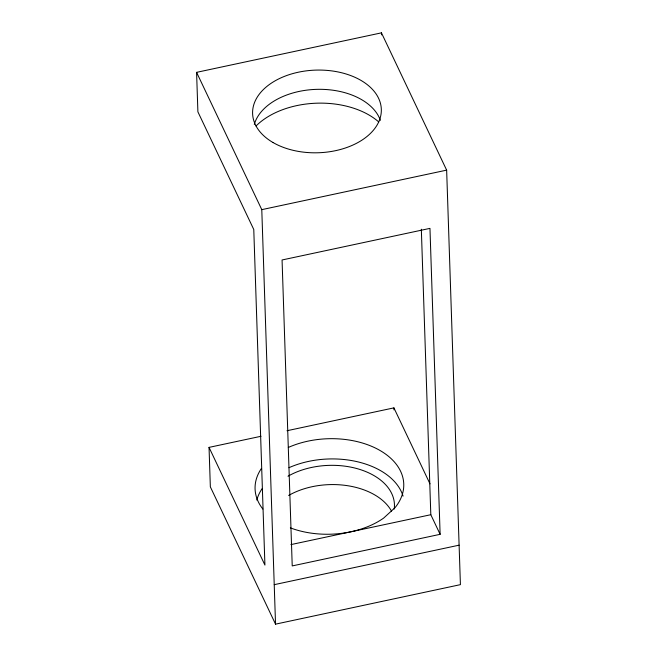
<?xml version="1.0" encoding="UTF-8"?>
<svg xmlns="http://www.w3.org/2000/svg" width="657" height="657" viewBox="0 0 657 657"><rect width="100%" height="100%" fill="white"/><g stroke="black" fill="none" stroke-linecap="round" stroke-linejoin="round"><path stroke-width="0.99" d="M209.041 447.384L264.919 565.069L253.774 229.507L197.897 111.83L196.583 72.352L381.454 32.85L446.645 170.138L460.417 584.648L275.538 624.15L210.347 486.862L209.041 447.384L261.001 436.281M196.583 72.352L261.782 209.649L446.645 170.138M286.986 430.729L393.913 407.874L429.99 483.864M290.903 544.604L430.811 514.71L440.124 534.322L292.225 565.923L282.067 259.975L429.965 228.373L440.124 534.322M274.232 584.673L459.103 545.17M421.334 229.227L430.811 514.71M381.454 32.85L381.528 34.878M393.913 407.874L393.978 409.902M261.782 209.649L275.538 624.15M288.3 447.466A74.381 47.756 -1.9 0 1 379.467 450.168A74.381 47.756 -1.9 0 1 394.956 507.754L383.631 518.102A74.381 47.756 -1.9 0 1 290.345 527.875M262.857 509.06A74.381 47.756 -1.9 0 1 261.437 468.433M256.805 500.051A74.381 47.756 -1.9 0 1 262.11 488.66M288.973 467.702A74.381 47.756 -1.9 0 1 403.061 496.117M256.033 125.996A74.381 47.756 -1.9 0 1 378.769 121.964M254.292 124.403A64.394 41.342 -1.9 0 1 316.321 89.36A64.394 41.342 -1.9 0 1 380.395 120.338M288.637 495.468A64.394 41.342 -1.9 0 1 391.482 511.089M287.996 476.226A64.394 41.342 -1.9 0 1 359.395 469.303A64.394 41.342 -1.9 0 1 394.216 509.052M272.91 142.454A64.394 41.342 -1.9 0 0 379.639 119.648A64.394 41.342 -1.9 0 0 298.335 72.213A64.394 41.342 -1.9 0 0 272.91 142.454"/></g></svg>
